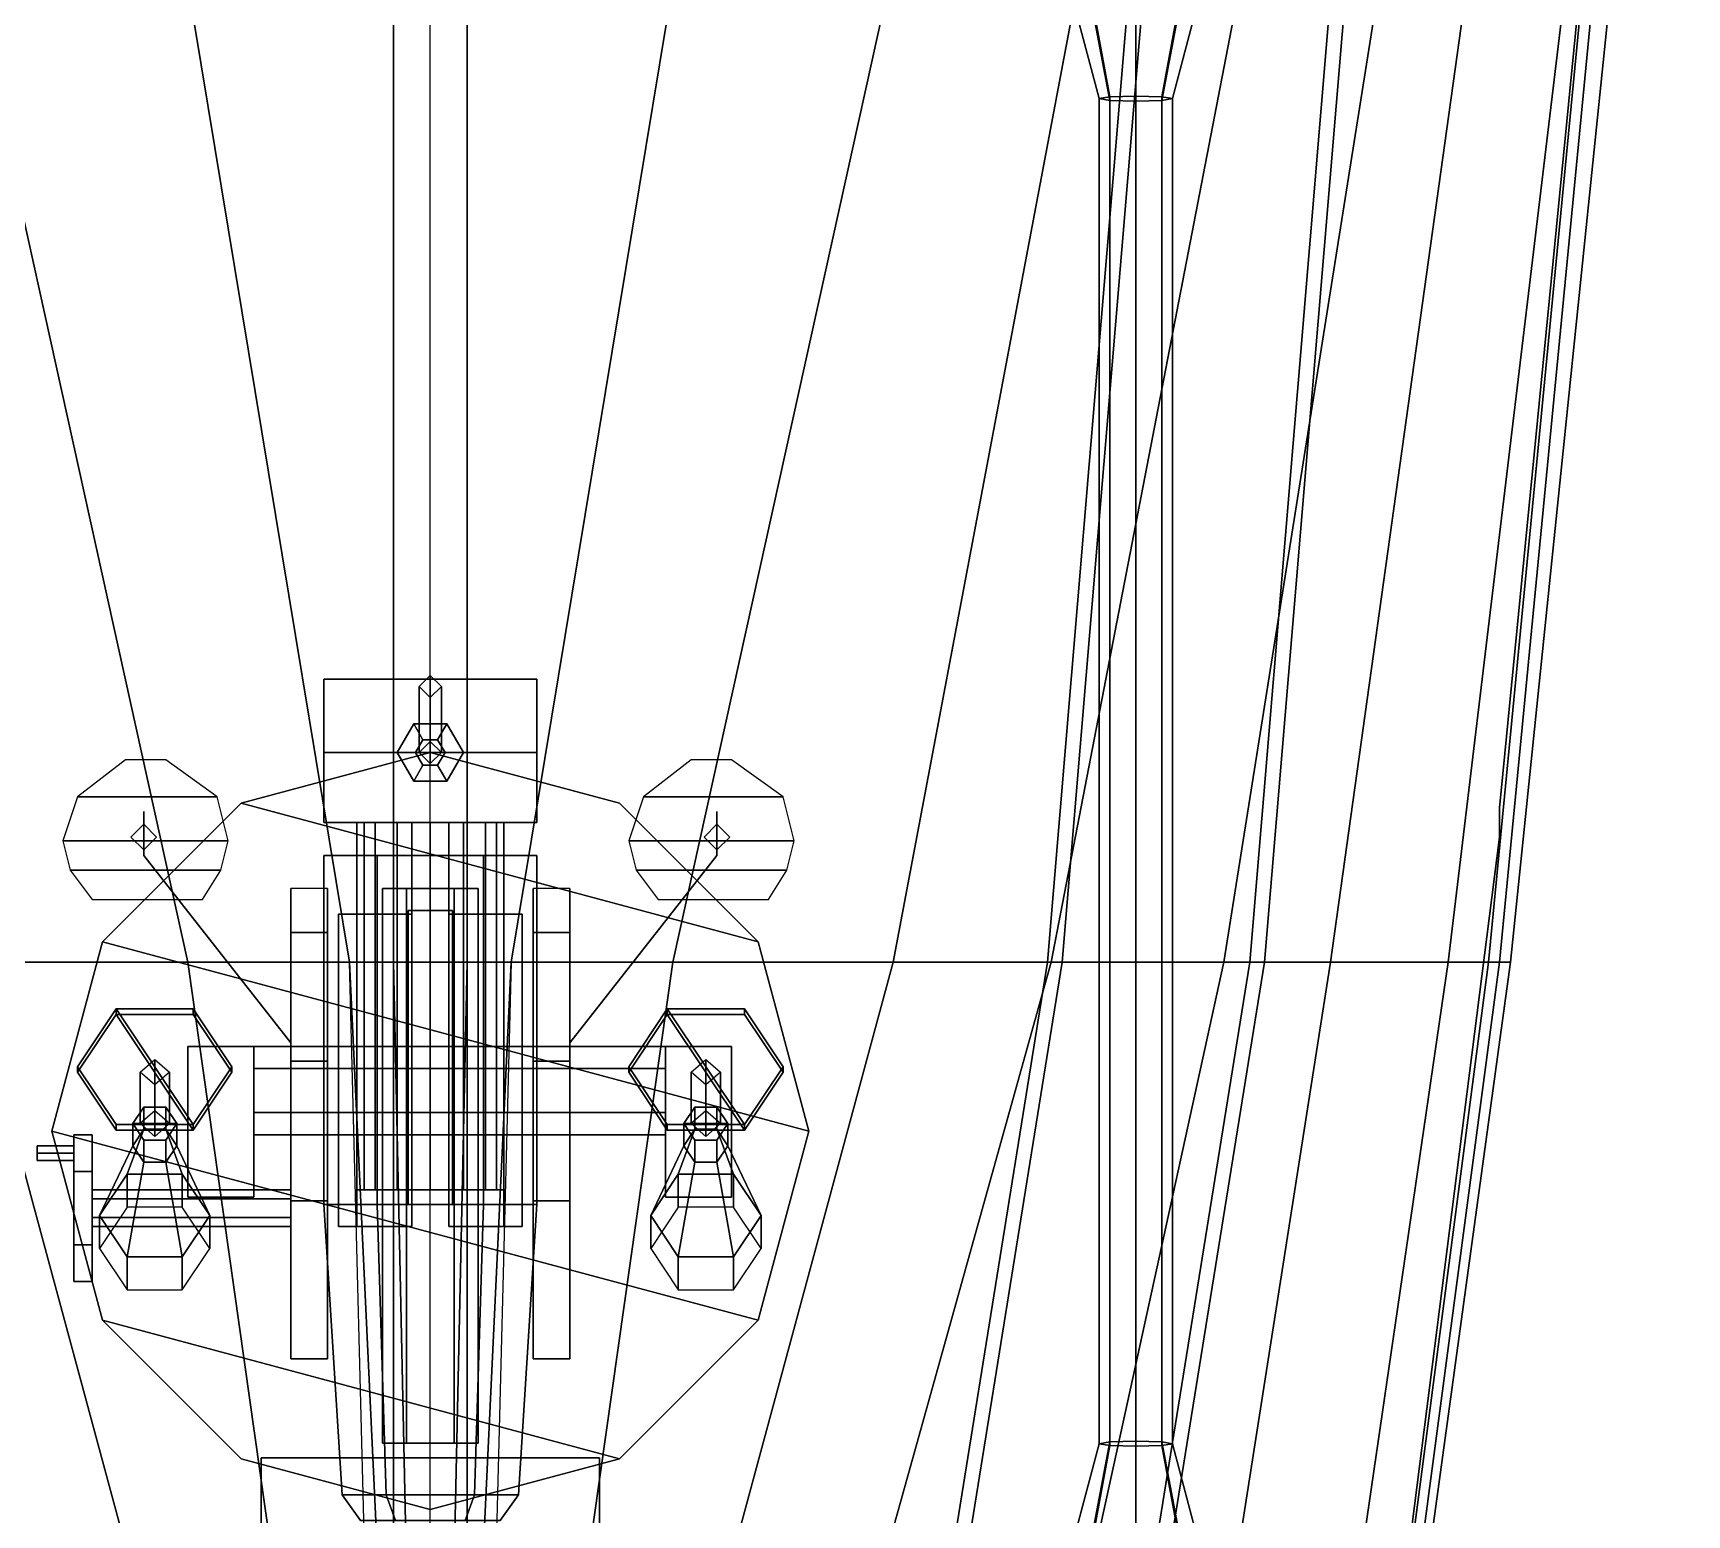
# Model space of a CAD drawing. Header units: millimetres. Extents: x -5 to 5, y -86 to 49.
# Drawn here: x -1.081 to 3.42, y -41.515 to -37.482 of the extents above; entities that cross this region are included whole.
import ezdxf

# ---------------------------------------------------------------- set-up
doc = ezdxf.new("R2010")
doc.units = ezdxf.units.MM
for name, color, linetype in [('deck', 3, 'Continuous'), ('drawing', 9, 'Continuous'), ('gun', 1, 'Continuous'), ('h2', 6, 'Continuous'), ('railings', 6, 'Continuous'), ('rails', 4, 'Continuous'), ('sleeve', 5, 'Continuous'), ('turret', 2, 'Continuous')]:
    doc.layers.add(name, color=color, linetype=linetype)

msp = doc.modelspace()

# ---------------------------------------------------------------- linework, layer by layer
for points in [[(0, -40.01, -1.33), (0, -35.35, -1.68), (0.1, -35.35, -1.67), (0.1, -40.01, -1.33)], [(0.1, -40.01, -1.33), (0.1, -35.35, -1.67), (0.99, -35.35, -1.51), (0.22, -40.01, -1.15)], [(0.22, -40.01, -1.15), (0.99, -35.35, -1.51), (1.69, -35.35, -1.35), (0.66, -40.01, -1.04)], [(0.66, -40.01, -1.04), (1.69, -35.35, -1.35), (2.14, -35.35, -1.16), (1.26, -40.01, -0.89)], [(1.26, -40.01, -0.89), (2.14, -35.35, -1.16), (2.59, -35.35, -0.83), (1.69, -40.01, -0.76)], [(1.69, -40.01, -0.76), (2.59, -35.35, -0.83), (2.9, -35.35, -0.53), (2.16, -40.01, -0.53)], [(2.16, -40.01, -0.53), (2.9, -35.35, -0.53), (3.1, -35.35, -0.25), (2.45, -40.01, -0.25)], [(2.45, -40.01, -0.25), (3.1, -35.35, -0.25), (3.33, -35.35, 0.25), (2.77, -40.01, 0.25)], [(2.77, -40.01, 0.25), (3.33, -35.35, 0.25), (3.42, -35.35, 0.77), (2.94, -40.01, 0.83)], [(2.91, -40.01, 2.2), (3.36, -35.35, 2.2), (3.33, -35.35, 2.49), (2.88, -40.01, 2.55)], [(2.88, -40.01, 2.55), (3.33, -35.35, 2.49), (3.33, -35.35, 2.58), (2.88, -40.01, 2.64)], [(2.94, -40.01, 1.45), (3.42, -35.35, 1.35), (3.36, -35.35, 2.2), (2.91, -40.01, 2.2)], [(2.94, -40.01, 0.83), (3.42, -35.35, 0.77), (3.42, -35.35, 1.35), (2.94, -40.01, 1.45)], [(1.7786, -37.2711, -2.0646), (1.92, -37.267, -2.123), (1.92, -37.653, -2.0498), (1.8493, -37.6551, -2.0205)], [(1.92, -37.267, -2.123), (2.0614, -37.2711, -2.0646), (1.9907, -37.6551, -2.0205), (1.92, -37.653, -2.0498)], [(1.72, -37.2809, -1.9235), (1.7786, -37.2711, -2.0646), (1.8493, -37.6551, -2.0205), (1.82, -37.66, -1.95)], [(1.7786, -37.2908, -1.7824), (1.72, -37.2809, -1.9235), (1.82, -37.66, -1.95), (1.8493, -37.6649, -1.8795)], [(1.92, -37.2949, -1.724), (1.7786, -37.2908, -1.7824), (1.8493, -37.6649, -1.8795), (1.92, -37.667, -1.8502)], [(2.0614, -37.2908, -1.7824), (1.92, -37.2949, -1.724), (1.92, -37.667, -1.8502), (1.9907, -37.6649, -1.8795)], [(2.0614, -37.2711, -2.0646), (2.12, -37.2809, -1.9235), (2.02, -37.66, -1.95), (1.9907, -37.6551, -2.0205)], [(2.12, -37.2809, -1.9235), (2.0614, -37.2908, -1.7824), (1.9907, -37.6649, -1.8795), (2.02, -37.66, -1.95)], [(1.8493, -41.3161, -2.2765), (1.82, -41.3211, -2.206), (1.82, -37.66, -1.95), (1.8493, -37.6551, -2.0205)], [(1.82, -41.3211, -2.206), (1.8493, -41.326, -2.1355), (1.8493, -37.6649, -1.8795), (1.82, -37.66, -1.95)], [(1.92, -41.3141, -2.3058), (1.8493, -41.3161, -2.2765), (1.8493, -37.6551, -2.0205), (1.92, -37.653, -2.0498)], [(1.8493, -41.326, -2.1355), (1.92, -41.328, -2.1062), (1.92, -37.667, -1.8502), (1.8493, -37.6649, -1.8795)], [(1.9907, -41.3161, -2.2765), (1.92, -41.3141, -2.3058), (1.92, -37.653, -2.0498), (1.9907, -37.6551, -2.0205)], [(1.92, -41.328, -2.1062), (1.9907, -41.326, -2.1355), (1.9907, -37.6649, -1.8795), (1.92, -37.667, -1.8502)], [(2.02, -41.3211, -2.206), (1.9907, -41.3161, -2.2765), (1.9907, -37.6551, -2.0205), (2.02, -37.66, -1.95)], [(1.9907, -41.326, -2.1355), (2.02, -41.3211, -2.206), (2.02, -37.66, -1.95), (1.9907, -37.6649, -1.8795)], [(-0.22, -40.01, -1.15), (-0.1, -40.01, -1.33), (-0.1, -44.67, -0.76), (-0.1, -44.67, -0.28)], [(-0.1, -44.67, -0.76), (-0.1, -40.01, -1.33), (0.1, -40.01, -1.33), (0.1, -44.67, -0.76)], [(0, -44.67, -0.3), (1.26, -40.01, -0.89), (1.69, -40.01, -0.76), (0.39, -44.67, -0.28)], [(0, -44.67, -0.3), (0.66, -40.01, -1.04), (1.26, -40.01, -0.89), (0, -44.67, -0.3)], [(0, -44.67, -0.3), (0.22, -40.01, -1.15), (0.66, -40.01, -1.04), (0, -44.67, -0.3)], [(0, -44.67, -0.3), (0.1, -40.01, -1.33), (0.22, -40.01, -1.15), (0, -44.67, -0.3)], [(0, -44.67, -0.3), (0, -40.01, -1.33), (0.1, -40.01, -1.33), (0, -44.67, -0.3)], [(0.1, -44.67, -0.76), (0.1, -40.01, -1.33), (0.22, -40.01, -1.15), (0.1, -44.67, -0.28)], [(0.39, -44.67, -0.28), (1.69, -40.01, -0.76), (2.16, -40.01, -0.53), (1.14, -44.67, -0.16)], [(1.14, -44.67, -0.16), (2.16, -40.01, -0.53), (2.45, -40.01, -0.25), (1.72, -44.67, 0.2)], [(1.72, -44.67, 0.2), (2.45, -40.01, -0.25), (2.77, -40.01, 0.25), (2.09, -44.67, 0.65)], [(2.09, -44.67, 0.65), (2.77, -40.01, 0.25), (2.94, -40.01, 0.83), (2.3, -44.67, 1.25)], [(2.27, -44.67, 2.61), (2.88, -40.01, 2.55), (2.88, -40.01, 2.64), (2.27, -44.67, 2.72)], [(2.29, -44.67, 2.2), (2.91, -40.01, 2.2), (2.88, -40.01, 2.55), (2.27, -44.67, 2.61)], [(2.3, -44.67, 1.45), (2.94, -40.01, 1.45), (2.91, -40.01, 2.2), (2.29, -44.67, 2.2)], [(2.3, -44.67, 1.25), (2.94, -40.01, 0.83), (2.94, -40.01, 1.45), (2.3, -44.67, 1.45)], [(1.7786, -41.6903, -2.3736), (1.72, -41.7001, -2.2325), (1.82, -41.3211, -2.206), (1.8493, -41.3161, -2.2765)], [(1.92, -41.6862, -2.432), (1.7786, -41.6903, -2.3736), (1.8493, -41.3161, -2.2765), (1.92, -41.3141, -2.3058)], [(2.0614, -41.6903, -2.3736), (1.92, -41.6862, -2.432), (1.92, -41.3141, -2.3058), (1.9907, -41.3161, -2.2765)], [(2.12, -41.7001, -2.2325), (2.0614, -41.6903, -2.3736), (1.9907, -41.3161, -2.2765), (2.02, -41.3211, -2.206)], [(-0.46, -41.36, 2.81), (-0.46, -41.36, 2.66), (-0.46, -42.52, 2.68), (-0.46, -42.52, 2.81)], [(0.46, -41.36, 2.81), (0.46, -41.36, 2.66), (-0.46, -41.36, 2.66), (-0.46, -41.36, 2.81)], [(0.46, -42.52, 2.81), (0.46, -41.36, 2.81), (-0.46, -41.36, 2.81), (-0.46, -42.52, 2.81)], [(0.46, -42.52, 2.68), (0.46, -41.36, 2.66), (0.46, -41.36, 2.81), (0.46, -42.52, 2.81)], [(1.72, -41.7001, -2.2325), (1.7786, -41.71, -2.0914), (1.8493, -41.326, -2.1355), (1.82, -41.3211, -2.206)], [(1.7786, -41.71, -2.0914), (1.92, -41.7141, -2.033), (1.92, -41.328, -2.1062), (1.8493, -41.326, -2.1355)], [(1.92, -41.7141, -2.033), (2.0614, -41.71, -2.0914), (1.9907, -41.326, -2.1355), (1.92, -41.328, -2.1062)], [(2.0614, -41.71, -2.0914), (2.12, -41.7001, -2.2325), (2.02, -41.3211, -2.206), (1.9907, -41.326, -2.1355)]]:
    msp.add_3dface(points)
at = {"layer": 'deck', "color": 3}
for points in [[(2.88, -40.01, 2.64), (3.33, -35.35, 2.58), (-3.33, -35.35, 2.58), (-2.88, -40.01, 2.64)], [(2.27, -44.67, 2.72), (2.88, -40.01, 2.64), (-2.88, -40.01, 2.64), (-2.27, -44.67, 2.72)]]:
    msp.add_3dface(points, dxfattribs=at)
at = {"layer": 'drawing', "extrusion": (1, -1.22461e-16, 0)}
msp.add_line((0, -48.93, -5.93), (0, 48.93, -5.93), dxfattribs=at)
at = {"layer": 'gun'}
for points in [[(-0.29, -39.24, 3.92), (-0.29, -39.24, 4.65), (0.29, -39.24, 4.65), (0.29, -39.24, 3.92)], [(-0.29, -39.63, 3.92), (-0.29, -39.63, 4.65), (-0.29, -39.24, 4.65), (-0.29, -39.24, 3.92)], [(-0.29, -39.44, 3.74), (-0.29, -39.24, 3.92), (0.29, -39.24, 3.92), (0.29, -39.44, 3.74)], [(-0.29, -39.63, 3.74), (-0.29, -39.63, 3.92), (-0.29, -39.24, 3.92), (-0.29, -39.44, 3.74)], [(-0.29, -39.24, 4.65), (-0.29, -39.63, 4.65), (0.29, -39.63, 4.65), (0.29, -39.24, 4.65)], [(0.03, -39.26, 4.98), (0, -39.23, 4.98), (-0.03, -39.26, 4.98), (0, -39.29, 4.98)], [(0, -39.41, 4.83), (-0.03, -39.44, 4.86), (-0.03, -39.26, 4.86), (0, -39.23, 4.83)], [(-0.03, -39.26, 4.98), (0, -39.23, 4.98), (0, -39.23, 4.83), (-0.03, -39.26, 4.86)], [(0.03, -39.44, 4.86), (0, -39.41, 4.83), (0, -39.23, 4.83), (0.03, -39.26, 4.86)], [(0, -39.23, 4.98), (0.03, -39.26, 4.98), (0.03, -39.26, 4.86), (0, -39.23, 4.83)], [(0.29, -39.24, 4.65), (0.29, -39.63, 4.65), (0.29, -39.63, 3.92), (0.29, -39.24, 3.92)], [(0.29, -39.24, 3.92), (0.29, -39.63, 3.92), (0.29, -39.63, 3.74), (0.29, -39.44, 3.74)], [(0, -39.29, 4.98), (-0.03, -39.26, 4.98), (-0.03, -39.26, 4.86), (0, -39.29, 4.89)], [(-0.03, -39.44, 4.86), (0, -39.47, 4.89), (0, -39.29, 4.89), (-0.03, -39.26, 4.86)], [(0.03, -39.26, 4.98), (0, -39.29, 4.98), (0, -39.29, 4.89), (0.03, -39.26, 4.86)], [(0, -39.47, 4.89), (0.03, -39.44, 4.86), (0.03, -39.26, 4.86), (0, -39.29, 4.89)], [(-0.045, -39.3621, 4.7), (-0.09, -39.44, 4.7), (-0.04, -39.44, 4.79), (-0.02, -39.4054, 4.79)], [(-0.045, -39.3621, 4.65), (-0.09, -39.44, 4.65), (-0.09, -39.44, 4.7), (-0.045, -39.3621, 4.7)], [(0.045, -39.3621, 4.7), (-0.045, -39.3621, 4.7), (-0.02, -39.4054, 4.79), (0.02, -39.4054, 4.79)], [(0.045, -39.3621, 4.65), (-0.045, -39.3621, 4.65), (-0.045, -39.3621, 4.7), (0.045, -39.3621, 4.7)], [(0.09, -39.44, 4.7), (0.045, -39.3621, 4.7), (0.02, -39.4054, 4.79), (0.04, -39.44, 4.79)], [(0.09, -39.44, 4.65), (0.045, -39.3621, 4.65), (0.045, -39.3621, 4.7), (0.09, -39.44, 4.7)], [(-0.04, -39.44, 4.79), (0.04, -39.44, 4.79), (0.02, -39.4054, 4.79), (-0.02, -39.4054, 4.79)], [(0, -39.41, 4.79), (-0.03, -39.44, 4.79), (-0.03, -39.44, 4.86), (0, -39.41, 4.83)], [(0.03, -39.44, 4.79), (0, -39.41, 4.79), (0, -39.41, 4.83), (0.03, -39.44, 4.86)], [(0.29, -39.44, 3.74), (0.29, -39.63, 3.74), (-0.29, -39.63, 3.74), (-0.29, -39.44, 3.74)], [(-0.09, -39.44, 4.7), (-0.045, -39.5179, 4.7), (-0.02, -39.4746, 4.79), (-0.04, -39.44, 4.79)], [(-0.09, -39.44, 4.65), (-0.045, -39.5179, 4.65), (-0.045, -39.5179, 4.7), (-0.09, -39.44, 4.7)], [(-0.045, -39.5179, 4.7), (0.045, -39.5179, 4.7), (0.02, -39.4746, 4.79), (-0.02, -39.4746, 4.79)], [(-0.02, -39.4746, 4.79), (0.02, -39.4746, 4.79), (0.04, -39.44, 4.79), (-0.04, -39.44, 4.79)], [(-0.03, -39.44, 4.79), (0, -39.47, 4.79), (0, -39.47, 4.89), (-0.03, -39.44, 4.86)], [(0, -39.47, 4.79), (0.03, -39.44, 4.79), (0.03, -39.44, 4.86), (0, -39.47, 4.89)], [(0.045, -39.5179, 4.7), (0.09, -39.44, 4.7), (0.04, -39.44, 4.79), (0.02, -39.4746, 4.79)], [(0.045, -39.5179, 4.65), (0.09, -39.44, 4.65), (0.09, -39.44, 4.7), (0.045, -39.5179, 4.7)], [(-0.045, -39.5179, 4.65), (0.045, -39.5179, 4.65), (0.045, -39.5179, 4.7), (-0.045, -39.5179, 4.7)], [(0.29, -39.63, 3.92), (0.29, -39.63, 4.65), (-0.29, -39.63, 4.65), (-0.29, -39.63, 3.92)], [(0.29, -39.63, 3.74), (0.29, -39.63, 3.92), (-0.29, -39.63, 3.92), (-0.29, -39.63, 3.74)], [(-0.15, -39.63, 4.6), (-0.2, -39.63, 4.55), (-0.2, -40.63, 4.55), (-0.15, -40.63, 4.6)], [(-0.2, -39.63, 4.55), (-0.15, -39.63, 4.5), (-0.15, -40.63, 4.5), (-0.2, -40.63, 4.55)], [(-0.09, -39.63, 4.4259), (-0.18, -39.63, 4.27), (-0.18, -40.63, 4.27), (-0.09, -40.63, 4.4259)], [(-0.18, -39.63, 4.27), (-0.09, -39.63, 4.1141), (-0.09, -40.63, 4.1141), (-0.18, -40.63, 4.27)], [(-0.1, -39.63, 4.55), (-0.15, -39.63, 4.6), (-0.15, -40.63, 4.6), (-0.1, -40.63, 4.55)], [(-0.15, -39.63, 4.5), (-0.1, -39.63, 4.55), (-0.1, -40.63, 4.55), (-0.15, -40.63, 4.5)], [(-0.09, -39.63, 4.1141), (0.09, -39.63, 4.1141), (0.09, -40.63, 4.1141), (-0.09, -40.63, 4.1141)], [(0.09, -39.63, 4.4259), (-0.09, -39.63, 4.4259), (-0.09, -40.63, 4.4259), (0.09, -40.63, 4.4259)], [(0, -39.63, 3.88), (-0.05, -39.63, 3.83), (-0.05, -40.63, 3.83), (0, -40.63, 3.88)], [(-0.05, -39.63, 3.83), (0, -39.63, 3.78), (0, -40.63, 3.78), (-0.05, -40.63, 3.83)], [(0.05, -39.63, 3.83), (0, -39.63, 3.88), (0, -40.63, 3.88), (0.05, -40.63, 3.83)], [(0, -39.63, 3.78), (0.05, -39.63, 3.83), (0.05, -40.63, 3.83), (0, -40.63, 3.78)], [(0.18, -39.63, 4.27), (0.09, -39.63, 4.4259), (0.09, -40.63, 4.4259), (0.18, -40.63, 4.27)], [(0.09, -39.63, 4.1141), (0.18, -39.63, 4.27), (0.18, -40.63, 4.27), (0.09, -40.63, 4.1141)], [(0.15, -39.63, 4.6), (0.1, -39.63, 4.55), (0.1, -40.63, 4.55), (0.15, -40.63, 4.6)], [(0.1, -39.63, 4.55), (0.15, -39.63, 4.5), (0.15, -40.63, 4.5), (0.1, -40.63, 4.55)], [(0.2, -39.63, 4.55), (0.15, -39.63, 4.6), (0.15, -40.63, 4.6), (0.2, -40.63, 4.55)], [(0.15, -39.63, 4.5), (0.2, -39.63, 4.55), (0.2, -40.63, 4.55), (0.15, -40.63, 4.5)]]:
    msp.add_3dface(points, dxfattribs=at)
at = {"layer": 'h2'}
for points in [[(-0.66, -40.01, -1.04), (-1.69, -35.35, -1.35), (-2.14, -35.35, -1.16), (-1.26, -40.01, -0.89)], [(-0.22, -40.01, -1.15), (-0.99, -35.35, -1.51), (-1.69, -35.35, -1.35), (-0.66, -40.01, -1.04)], [(-0.1, -40.01, -1.33), (-0.1, -35.35, -1.67), (-0.99, -35.35, -1.51), (-0.22, -40.01, -1.15)], [(0, -40.01, -1.33), (0, -35.35, -1.68), (-0.1, -35.35, -1.67), (-0.1, -40.01, -1.33)], [(-0.39, -44.67, -0.28), (-1.69, -40.01, -0.76), (-2.16, -40.01, -0.53), (-1.14, -44.67, -0.16)], [(0, -44.67, -0.3), (-1.26, -40.01, -0.89), (-1.69, -40.01, -0.76), (-0.39, -44.67, -0.28)], [(0, -44.67, -0.3), (-0.66, -40.01, -1.04), (-1.26, -40.01, -0.89), (0, -44.67, -0.3)], [(0, -44.67, -0.3), (-0.22, -40.01, -1.15), (-0.66, -40.01, -1.04), (0, -44.67, -0.3)], [(0, -44.67, -0.3), (-0.1, -40.01, -1.33), (-0.22, -40.01, -1.15), (0, -44.67, -0.3)], [(0, -44.67, -0.3), (0, -40.01, -1.33), (-0.1, -40.01, -1.33), (0, -44.67, -0.3)]]:
    msp.add_3dface(points, dxfattribs=at)
at = {"layer": 'railings'}
for points in [[(2.91, -39.59, 3.81), (2.91, -39.59, 3.84), (3.14, -37.24, 3.81), (3.14, -37.24, 3.78)], [(3.14, -37.24, 3.78), (3.14, -37.24, 3.81), (2.91, -39.59, 3.84), (2.91, -39.59, 3.81)], [(3.14, -37.24, 3.27), (3.14, -37.24, 3.3), (2.91, -39.59, 3.33), (2.91, -39.59, 3.3)], [(2.91, -39.59, 3.3), (2.91, -39.59, 3.33), (3.14, -37.24, 3.3), (3.14, -37.24, 3.27)], [(2.91, -39.67, 2.63), (2.91, -39.59, 2.63), (2.91, -39.59, 3.84), (2.91, -39.67, 3.84)], [(2.91, -39.67, 3.84), (2.91, -39.59, 3.84), (2.91, -39.59, 2.63), (2.91, -39.67, 2.63)], [(2.59, -42.19, 3.85), (2.59, -42.19, 3.88), (2.91, -39.67, 3.84), (2.91, -39.67, 3.81)], [(2.91, -39.67, 3.81), (2.91, -39.67, 3.84), (2.59, -42.19, 3.88), (2.59, -42.19, 3.85)], [(2.91, -39.67, 3.3), (2.91, -39.67, 3.33), (2.59, -42.19, 3.37), (2.59, -42.19, 3.34)], [(2.59, -42.19, 3.34), (2.59, -42.19, 3.37), (2.91, -39.67, 3.33), (2.91, -39.67, 3.3)]]:
    msp.add_3dface(points, dxfattribs=at)
at = {"layer": 'rails'}
for points in [[(2.07, -35.35, 2.66), (2.07, -35.35, 2.58), (1.68, -40.01, 2.64), (1.68, -40.01, 2.72)], [(1.72, -40.01, 2.72), (2.11, -35.35, 2.66), (2.07, -35.35, 2.66), (1.68, -40.01, 2.72)], [(1.72, -40.01, 2.64), (2.11, -35.35, 2.58), (2.11, -35.35, 2.66), (1.72, -40.01, 2.72)], [(2.27, -40.01, 2.72), (2.66, -35.35, 2.66), (2.62, -35.35, 2.66), (2.23, -40.01, 2.72)], [(2.62, -35.35, 2.66), (2.62, -35.35, 2.58), (2.23, -40.01, 2.64), (2.23, -40.01, 2.72)], [(2.27, -40.01, 2.64), (2.66, -35.35, 2.58), (2.66, -35.35, 2.66), (2.27, -40.01, 2.72)], [(-1.72, -40.01, 2.72), (-0.97, -44.67, 2.8), (-0.93, -44.67, 2.8), (-1.68, -40.01, 2.72)], [(-1.72, -40.01, 2.64), (-0.97, -44.67, 2.72), (-0.97, -44.67, 2.8), (-1.72, -40.01, 2.72)], [(-0.93, -44.67, 2.8), (-0.93, -44.67, 2.72), (-1.68, -40.01, 2.64), (-1.68, -40.01, 2.72)], [(1.68, -40.01, 2.72), (0.93, -44.67, 2.8), (0.97, -44.67, 2.8), (1.72, -40.01, 2.72)], [(1.68, -40.01, 2.64), (0.93, -44.67, 2.72), (0.93, -44.67, 2.8), (1.68, -40.01, 2.72)], [(0.97, -44.67, 2.8), (0.97, -44.67, 2.72), (1.72, -40.01, 2.64), (1.72, -40.01, 2.72)], [(2.23, -40.01, 2.72), (1.48, -44.67, 2.8), (1.52, -44.67, 2.8), (2.27, -40.01, 2.72)], [(2.23, -40.01, 2.64), (1.48, -44.67, 2.72), (1.48, -44.67, 2.8), (2.23, -40.01, 2.72)], [(1.52, -44.67, 2.8), (1.52, -44.67, 2.72), (2.27, -40.01, 2.64), (2.27, -40.01, 2.72)]]:
    msp.add_3dface(points, dxfattribs=at)
at = {"layer": 'sleeve'}
for points in [[(-0.145, -39.72, 4.5211), (-0.29, -39.72, 4.27), (-0.29, -40.67, 4.27), (-0.145, -40.67, 4.5211)], [(0.29, -39.72, 4.27), (-0.29, -39.72, 4.27), (-0.145, -39.72, 4.5211), (0.145, -39.72, 4.5211)], [(-0.29, -39.72, 4.27), (-0.145, -39.72, 4.0189), (-0.145, -40.67, 4.0189), (-0.29, -40.67, 4.27)], [(0.145, -39.72, 4.0189), (-0.145, -39.72, 4.0189), (-0.29, -39.72, 4.27), (0.29, -39.72, 4.27)], [(-0.145, -39.72, 4.0189), (0.145, -39.72, 4.0189), (0.145, -40.67, 4.0189), (-0.145, -40.67, 4.0189)], [(0.145, -39.72, 4.5211), (-0.145, -39.72, 4.5211), (-0.145, -40.67, 4.5211), (0.145, -40.67, 4.5211)], [(0.29, -39.72, 4.27), (0.145, -39.72, 4.5211), (0.145, -40.67, 4.5211), (0.29, -40.67, 4.27)], [(0.145, -39.72, 4.0189), (0.29, -39.72, 4.27), (0.29, -40.67, 4.27), (0.145, -40.67, 4.0189)], [(-0.065, -39.81, 3.9226), (-0.13, -39.81, 3.81), (-0.13, -41.32, 3.81), (-0.065, -41.32, 3.9226)], [(-0.13, -39.81, 3.81), (-0.065, -39.81, 3.6974), (-0.065, -41.32, 3.6974), (-0.13, -41.32, 3.81)], [(0.13, -39.81, 3.81), (-0.13, -39.81, 3.81), (-0.065, -39.81, 3.9226), (0.065, -39.81, 3.9226)], [(0.065, -39.81, 3.6974), (-0.065, -39.81, 3.6974), (-0.13, -39.81, 3.81), (0.13, -39.81, 3.81)], [(0.065, -39.81, 3.9226), (-0.065, -39.81, 3.9226), (-0.065, -41.32, 3.9226), (0.065, -41.32, 3.9226)], [(-0.065, -39.81, 3.6974), (0.065, -39.81, 3.6974), (0.065, -41.32, 3.6974), (-0.065, -41.32, 3.6974)], [(0.13, -39.81, 3.81), (0.065, -39.81, 3.9226), (0.065, -41.32, 3.9226), (0.13, -41.32, 3.81)], [(0.065, -39.81, 3.6974), (0.13, -39.81, 3.81), (0.13, -41.32, 3.81), (0.065, -41.32, 3.6974)], [(-0.2, -39.88, 4.6566), (-0.25, -39.88, 4.57), (-0.25, -40.73, 4.57), (-0.2, -40.73, 4.6566)], [(-0.25, -39.88, 4.57), (-0.2, -39.88, 4.4834), (-0.2, -40.73, 4.4834), (-0.25, -40.73, 4.57)], [(-0.1, -39.88, 4.4834), (-0.2, -39.88, 4.4834), (-0.25, -39.88, 4.57), (-0.05, -39.88, 4.57)], [(-0.05, -39.88, 4.57), (-0.25, -39.88, 4.57), (-0.2, -39.88, 4.6566), (-0.1, -39.88, 4.6566)], [(-0.1, -39.88, 4.6566), (-0.2, -39.88, 4.6566), (-0.2, -40.73, 4.6566), (-0.1, -40.73, 4.6566)], [(-0.2, -39.88, 4.4834), (-0.1, -39.88, 4.4834), (-0.1, -40.73, 4.4834), (-0.2, -40.73, 4.4834)], [(-0.05, -39.88, 4.57), (-0.1, -39.88, 4.6566), (-0.1, -40.73, 4.6566), (-0.05, -40.73, 4.57)], [(-0.1, -39.88, 4.4834), (-0.05, -39.88, 4.57), (-0.05, -40.73, 4.57), (-0.1, -40.73, 4.4834)], [(-0.06, -40.67, 3.92), (-0.06, -40.67, 3.98), (-0.06, -39.87, 3.98), (-0.06, -39.87, 3.92)], [(-0.06, -39.87, 3.92), (-0.06, -39.87, 3.98), (0.06, -39.87, 3.98), (0.06, -39.87, 3.92)], [(-0.06, -39.87, 3.98), (-0.06, -40.67, 3.98), (0.06, -40.67, 3.98), (0.06, -39.87, 3.98)], [(0.06, -39.87, 3.92), (0.06, -40.67, 3.92), (-0.06, -40.67, 3.92), (-0.06, -39.87, 3.92)], [(0.1, -39.88, 4.6566), (0.05, -39.88, 4.57), (0.05, -40.73, 4.57), (0.1, -40.73, 4.6566)], [(0.05, -39.88, 4.57), (0.1, -39.88, 4.4834), (0.1, -40.73, 4.4834), (0.05, -40.73, 4.57)], [(0.25, -39.88, 4.57), (0.05, -39.88, 4.57), (0.1, -39.88, 4.6566), (0.2, -39.88, 4.6566)], [(0.2, -39.88, 4.4834), (0.1, -39.88, 4.4834), (0.05, -39.88, 4.57), (0.25, -39.88, 4.57)], [(0.06, -39.87, 3.98), (0.06, -40.67, 3.98), (0.06, -40.67, 3.92), (0.06, -39.87, 3.92)], [(0.2, -39.88, 4.6566), (0.1, -39.88, 4.6566), (0.1, -40.73, 4.6566), (0.2, -40.73, 4.6566)], [(0.1, -39.88, 4.4834), (0.2, -39.88, 4.4834), (0.2, -40.73, 4.4834), (0.1, -40.73, 4.4834)], [(0.25, -39.88, 4.57), (0.2, -39.88, 4.6566), (0.2, -40.73, 4.6566), (0.25, -40.73, 4.57)], [(0.2, -39.88, 4.4834), (0.25, -39.88, 4.57), (0.25, -40.73, 4.57), (0.2, -40.73, 4.4834)], [(-0.66, -40.24, 4.07), (-0.66, -40.24, 4.49), (-0.48, -40.24, 4.49), (-0.48, -40.24, 4.07)], [(-0.66, -40.65, 4.07), (-0.66, -40.65, 4.49), (-0.66, -40.24, 4.49), (-0.66, -40.24, 4.07)], [(-0.48, -40.24, 4.07), (-0.48, -40.65, 4.07), (-0.66, -40.65, 4.07), (-0.66, -40.24, 4.07)], [(-0.66, -40.24, 4.49), (-0.66, -40.65, 4.49), (-0.48, -40.65, 4.49), (-0.48, -40.24, 4.49)], [(0.64, -40.3, 4.2939), (0.64, -40.24, 4.19), (-0.48, -40.24, 4.19), (-0.48, -40.3, 4.2939)], [(0.64, -40.24, 4.19), (0.64, -40.3, 4.0861), (-0.48, -40.3, 4.0861), (-0.48, -40.24, 4.19)], [(-0.48, -40.24, 4.49), (-0.48, -40.65, 4.49), (-0.48, -40.65, 4.07), (-0.48, -40.24, 4.07)], [(0.64, -40.24, 4.36), (0.64, -40.65, 4.36), (0.82, -40.65, 4.36), (0.82, -40.24, 4.36)], [(0.82, -40.24, 4.08), (0.82, -40.65, 4.08), (0.64, -40.65, 4.08), (0.64, -40.24, 4.08)], [(0.64, -40.65, 4.08), (0.64, -40.65, 4.36), (0.64, -40.24, 4.36), (0.64, -40.24, 4.08)], [(0.64, -40.24, 4.08), (0.64, -40.24, 4.36), (0.82, -40.24, 4.36), (0.82, -40.24, 4.08)], [(0.82, -40.24, 4.36), (0.82, -40.65, 4.36), (0.82, -40.65, 4.08), (0.82, -40.24, 4.08)], [(0.64, -40.42, 4.2939), (0.64, -40.3, 4.2939), (-0.48, -40.3, 4.2939), (-0.48, -40.42, 4.2939)], [(0.64, -40.3, 4.0861), (0.64, -40.42, 4.0861), (-0.48, -40.42, 4.0861), (-0.48, -40.3, 4.0861)], [(0.64, -40.48, 4.19), (0.64, -40.42, 4.2939), (-0.48, -40.42, 4.2939), (-0.48, -40.48, 4.19)], [(0.64, -40.42, 4.0861), (0.64, -40.48, 4.19), (-0.48, -40.48, 4.19), (-0.48, -40.42, 4.0861)], [(-0.48, -40.65, 4.07), (-0.48, -40.65, 4.49), (-0.66, -40.65, 4.49), (-0.66, -40.65, 4.07)], [(-0.145, -40.67, 4.5211), (-0.29, -40.67, 4.27), (-0.24, -41.46, 4.27), (-0.12, -41.46, 4.4778)], [(-0.29, -40.67, 4.27), (-0.145, -40.67, 4.0189), (-0.12, -41.46, 4.0622), (-0.24, -41.46, 4.27)], [(-0.145, -40.67, 4.0189), (0.145, -40.67, 4.0189), (0.12, -41.46, 4.0622), (-0.12, -41.46, 4.0622)], [(0.145, -40.67, 4.5211), (-0.145, -40.67, 4.5211), (-0.12, -41.46, 4.4778), (0.12, -41.46, 4.4778)], [(0.06, -40.67, 3.92), (0.06, -40.67, 3.98), (-0.06, -40.67, 3.98), (-0.06, -40.67, 3.92)], [(0.29, -40.67, 4.27), (0.145, -40.67, 4.5211), (0.12, -41.46, 4.4778), (0.24, -41.46, 4.27)], [(0.145, -40.67, 4.0189), (0.29, -40.67, 4.27), (0.24, -41.46, 4.27), (0.12, -41.46, 4.0622)], [(0.82, -40.65, 4.08), (0.82, -40.65, 4.36), (0.64, -40.65, 4.36), (0.64, -40.65, 4.08)], [(-0.05, -40.73, 4.57), (-0.25, -40.73, 4.57), (-0.2, -40.73, 4.4834), (-0.1, -40.73, 4.4834)], [(-0.1, -40.73, 4.6566), (-0.2, -40.73, 4.6566), (-0.25, -40.73, 4.57), (-0.05, -40.73, 4.57)], [(0.2, -40.73, 4.6566), (0.1, -40.73, 4.6566), (0.05, -40.73, 4.57), (0.25, -40.73, 4.57)], [(0.25, -40.73, 4.57), (0.05, -40.73, 4.57), (0.1, -40.73, 4.4834), (0.2, -40.73, 4.4834)], [(0.065, -41.32, 3.9226), (-0.065, -41.32, 3.9226), (-0.13, -41.32, 3.81), (0.13, -41.32, 3.81)], [(0.13, -41.32, 3.81), (-0.13, -41.32, 3.81), (-0.065, -41.32, 3.6974), (0.065, -41.32, 3.6974)], [(-0.19, -41.53, 4.27), (-0.095, -41.53, 4.4345), (-0.12, -41.46, 4.4778), (-0.24, -41.46, 4.27)], [(-0.095, -41.53, 4.1055), (-0.19, -41.53, 4.27), (-0.24, -41.46, 4.27), (-0.12, -41.46, 4.0622)], [(0.095, -41.53, 4.1055), (-0.095, -41.53, 4.1055), (-0.12, -41.46, 4.0622), (0.12, -41.46, 4.0622)], [(-0.095, -41.53, 4.4345), (0.095, -41.53, 4.4345), (0.12, -41.46, 4.4778), (-0.12, -41.46, 4.4778)], [(0.095, -41.53, 4.4345), (0.19, -41.53, 4.27), (0.24, -41.46, 4.27), (0.12, -41.46, 4.4778)], [(0.19, -41.53, 4.27), (0.095, -41.53, 4.1055), (0.12, -41.46, 4.0622), (0.24, -41.46, 4.27)]]:
    msp.add_3dface(points, dxfattribs=at)
at = {"layer": 'turret'}
for points in [[(-0.83, -39.46, 3.43), (-0.96, -39.56, 3.43), (-0.58, -39.56, 3.43), (-0.72, -39.46, 3.43)], [(-0.515, -39.578, 2.91), (0, -39.44, 2.91), (0, -39.44, 2.63), (-0.515, -39.578, 2.63)], [(0.515, -39.578, 2.91), (0, -39.44, 2.91), (-0.515, -39.578, 2.91), (0.892, -39.955, 2.91)], [(0, -39.44, 2.91), (0.515, -39.578, 2.91), (0.515, -39.578, 2.63), (0, -39.44, 2.63)], [(0.71, -39.46, 3.43), (0.58, -39.56, 3.43), (0.96, -39.56, 3.43), (0.82, -39.46, 3.43)], [(-0.96, -39.56, 3.43), (-1, -39.68, 3.43), (-0.55, -39.68, 3.43), (-0.58, -39.56, 3.43)], [(0.58, -39.56, 3.43), (0.54, -39.68, 3.43), (0.99, -39.68, 3.43), (0.96, -39.56, 3.43)], [(0.892, -39.955, 2.91), (-0.515, -39.578, 2.91), (-0.892, -39.955, 2.91), (1.03, -40.47, 2.91)], [(-0.892, -39.955, 2.91), (-0.515, -39.578, 2.91), (-0.515, -39.578, 2.63), (-0.892, -39.955, 2.63)], [(-0.78, -39.72, 3.11), (-0.78, -39.72, 3.27), (-0.78, -39.6, 3.27), (-0.78, -39.6, 3.11)], [(0.515, -39.578, 2.91), (0.892, -39.955, 2.91), (0.892, -39.955, 2.63), (0.515, -39.578, 2.63)], [(0.78, -39.72, 3.11), (0.78, -39.72, 3.27), (0.78, -39.6, 3.27), (0.78, -39.6, 3.11)], [(-0.78, -39.635, 2.99), (-0.815, -39.67, 2.99), (-0.815, -39.67, 3.43), (-0.78, -39.635, 3.43)], [(-0.78, -39.635, 2.99), (-0.745, -39.67, 2.99), (-0.78, -39.705, 2.99), (-0.815, -39.67, 2.99)], [(-0.745, -39.67, 2.99), (-0.78, -39.635, 2.99), (-0.78, -39.635, 3.43), (-0.745, -39.67, 3.43)], [(0.78, -39.635, 2.99), (0.815, -39.67, 2.99), (0.78, -39.705, 2.99), (0.745, -39.67, 2.99)], [(0.78, -39.635, 2.99), (0.745, -39.67, 2.99), (0.745, -39.67, 3.43), (0.78, -39.635, 3.43)], [(0.815, -39.67, 2.99), (0.78, -39.635, 2.99), (0.78, -39.635, 3.43), (0.815, -39.67, 3.43)], [(-1, -39.68, 3.43), (-0.98, -39.76, 3.43), (-0.57, -39.76, 3.43), (-0.55, -39.68, 3.43)], [(-0.815, -39.67, 2.99), (-0.78, -39.705, 2.99), (-0.78, -39.705, 3.43), (-0.815, -39.67, 3.43)], [(-0.78, -39.705, 2.99), (-0.745, -39.67, 2.99), (-0.745, -39.67, 3.43), (-0.78, -39.705, 3.43)], [(0.54, -39.68, 3.43), (0.56, -39.76, 3.43), (0.97, -39.76, 3.43), (0.99, -39.68, 3.43)], [(0.745, -39.67, 2.99), (0.78, -39.705, 2.99), (0.78, -39.705, 3.43), (0.745, -39.67, 3.43)], [(0.78, -39.705, 2.99), (0.815, -39.67, 2.99), (0.815, -39.67, 3.43), (0.78, -39.705, 3.43)], [(-0.38, -40.23, 2.99), (-0.38, -40.23, 3.27), (-0.78, -39.72, 3.27), (-0.78, -39.72, 3.11)], [(0.38, -40.23, 2.99), (0.38, -40.23, 3.27), (0.78, -39.72, 3.27), (0.78, -39.72, 3.11)], [(-0.98, -39.76, 3.43), (-0.92, -39.84, 3.43), (-0.62, -39.84, 3.43), (-0.57, -39.76, 3.43)], [(0.56, -39.76, 3.43), (0.62, -39.84, 3.43), (0.92, -39.84, 3.43), (0.97, -39.76, 3.43)], [(-0.38, -39.81, 2.91), (-0.38, -39.93, 3.23), (-0.28, -39.93, 3.23), (-0.28, -39.81, 2.91)], [(-0.38, -41.09, 2.91), (-0.38, -41.09, 3.23), (-0.38, -39.93, 3.23), (-0.38, -39.81, 2.91)], [(-0.28, -39.93, 3.23), (-0.28, -41.09, 3.23), (-0.28, -41.09, 2.91), (-0.28, -39.81, 2.91)], [(0.28, -41.09, 2.91), (0.28, -41.09, 3.23), (0.28, -39.93, 3.23), (0.28, -39.81, 2.91)], [(0.28, -39.81, 2.91), (0.28, -39.93, 3.23), (0.38, -39.93, 3.23), (0.38, -39.81, 2.91)], [(0.38, -39.93, 3.23), (0.38, -41.09, 3.23), (0.38, -41.09, 2.91), (0.38, -39.81, 2.91)], [(1.03, -40.47, 2.91), (-0.892, -39.955, 2.91), (-1.03, -40.47, 2.91), (0.892, -40.985, 2.91)], [(-1.03, -40.47, 2.91), (-0.892, -39.955, 2.91), (-0.892, -39.955, 2.63), (-1.03, -40.47, 2.63)], [(-0.38, -39.93, 3.23), (-0.38, -40.28, 4.06), (-0.28, -40.28, 4.06), (-0.28, -39.93, 3.23)], [(-0.38, -41.09, 3.23), (-0.38, -40.66, 4.06), (-0.38, -40.28, 4.06), (-0.38, -39.93, 3.23)], [(-0.28, -40.28, 4.06), (-0.28, -40.66, 4.06), (-0.28, -41.09, 3.23), (-0.28, -39.93, 3.23)], [(0.28, -39.93, 3.23), (0.28, -40.28, 4.06), (0.38, -40.28, 4.06), (0.38, -39.93, 3.23)], [(0.28, -41.09, 3.23), (0.28, -40.66, 4.06), (0.28, -40.28, 4.06), (0.28, -39.93, 3.23)], [(0.38, -40.28, 4.06), (0.38, -40.66, 4.06), (0.38, -41.09, 3.23), (0.38, -39.93, 3.23)], [(0.892, -39.955, 2.91), (1.03, -40.47, 2.91), (1.03, -40.47, 2.63), (0.892, -39.955, 2.63)], [(-0.855, -40.1525, 3.5638), (-0.96, -40.31, 3.6548), (-0.96, -40.295, 3.6808), (-0.855, -40.1375, 3.5898)], [(-0.96, -40.295, 3.6808), (-0.855, -40.4525, 3.7717), (-0.645, -40.4525, 3.7717), (-0.855, -40.1375, 3.5898)], [(-0.645, -40.1525, 3.5638), (-0.855, -40.1525, 3.5638), (-0.855, -40.1375, 3.5898), (-0.645, -40.1375, 3.5898)], [(-0.855, -40.1375, 3.5898), (-0.645, -40.4525, 3.7717), (-0.54, -40.295, 3.6808), (-0.645, -40.1375, 3.5898)], [(-0.54, -40.31, 3.6548), (-0.645, -40.1525, 3.5638), (-0.645, -40.1375, 3.5898), (-0.54, -40.295, 3.6808)], [(0.54, -40.295, 3.6808), (0.645, -40.4525, 3.7717), (0.855, -40.4525, 3.7717), (0.645, -40.1375, 3.5898)], [(0.645, -40.1525, 3.5638), (0.54, -40.31, 3.6548), (0.54, -40.295, 3.6808), (0.645, -40.1375, 3.5898)], [(0.645, -40.1375, 3.5898), (0.855, -40.4525, 3.7717), (0.96, -40.295, 3.6808), (0.855, -40.1375, 3.5898)], [(0.855, -40.1525, 3.5638), (0.645, -40.1525, 3.5638), (0.645, -40.1375, 3.5898), (0.855, -40.1375, 3.5898)], [(0.96, -40.31, 3.6548), (0.855, -40.1525, 3.5638), (0.855, -40.1375, 3.5898), (0.96, -40.295, 3.6808)], [(-0.855, -40.4675, 3.7457), (-0.96, -40.31, 3.6548), (-0.855, -40.1525, 3.5638), (-0.645, -40.4675, 3.7457)], [(-0.645, -40.4675, 3.7457), (-0.855, -40.1525, 3.5638), (-0.645, -40.1525, 3.5638), (-0.54, -40.31, 3.6548)], [(0.645, -40.4675, 3.7457), (0.54, -40.31, 3.6548), (0.645, -40.1525, 3.5638), (0.855, -40.4675, 3.7457)], [(0.855, -40.4675, 3.7457), (0.645, -40.1525, 3.5638), (0.855, -40.1525, 3.5638), (0.96, -40.31, 3.6548)], [(-0.75, -40.4154, 3.3923), (-0.79, -40.45, 3.4123), (-0.79, -40.31, 3.6548), (-0.75, -40.2754, 3.6348)], [(-0.71, -40.45, 3.4123), (-0.75, -40.4154, 3.3923), (-0.75, -40.2754, 3.6348), (-0.71, -40.31, 3.6548)], [(-0.38, -40.28, 4.48), (-0.38, -40.66, 4.48), (-0.28, -40.66, 4.48), (-0.28, -40.28, 4.48)], [(-0.38, -40.28, 4.06), (-0.38, -40.28, 4.48), (-0.28, -40.28, 4.48), (-0.28, -40.28, 4.06)], [(-0.38, -40.66, 4.06), (-0.38, -40.66, 4.48), (-0.38, -40.28, 4.48), (-0.38, -40.28, 4.06)], [(-0.28, -40.28, 4.48), (-0.28, -40.66, 4.48), (-0.28, -40.66, 4.06), (-0.28, -40.28, 4.06)], [(0.28, -40.66, 4.06), (0.28, -40.66, 4.48), (0.28, -40.28, 4.48), (0.28, -40.28, 4.06)], [(0.28, -40.28, 4.06), (0.28, -40.28, 4.48), (0.38, -40.28, 4.48), (0.38, -40.28, 4.06)], [(0.28, -40.28, 4.48), (0.28, -40.66, 4.48), (0.38, -40.66, 4.48), (0.38, -40.28, 4.48)], [(0.38, -40.28, 4.48), (0.38, -40.66, 4.48), (0.38, -40.66, 4.06), (0.38, -40.28, 4.06)], [(0.75, -40.4154, 3.3923), (0.71, -40.45, 3.4123), (0.71, -40.31, 3.6548), (0.75, -40.2754, 3.6348)], [(0.79, -40.45, 3.4123), (0.75, -40.4154, 3.3923), (0.75, -40.2754, 3.6348), (0.79, -40.31, 3.6548)], [(-0.96, -40.31, 3.6548), (-0.855, -40.4675, 3.7457), (-0.855, -40.4525, 3.7717), (-0.96, -40.295, 3.6808)], [(-0.79, -40.45, 3.4123), (-0.75, -40.4846, 3.4323), (-0.75, -40.3446, 3.6748), (-0.79, -40.31, 3.6548)], [(-0.75, -40.4846, 3.4323), (-0.71, -40.45, 3.4123), (-0.71, -40.31, 3.6548), (-0.75, -40.3446, 3.6748)], [(-0.645, -40.4675, 3.7457), (-0.54, -40.31, 3.6548), (-0.54, -40.295, 3.6808), (-0.645, -40.4525, 3.7717)], [(0.54, -40.31, 3.6548), (0.645, -40.4675, 3.7457), (0.645, -40.4525, 3.7717), (0.54, -40.295, 3.6808)], [(0.71, -40.45, 3.4123), (0.75, -40.4846, 3.4323), (0.75, -40.3446, 3.6748), (0.71, -40.31, 3.6548)], [(0.75, -40.4846, 3.4323), (0.79, -40.45, 3.4123), (0.79, -40.31, 3.6548), (0.75, -40.3446, 3.6748)], [(0.855, -40.4675, 3.7457), (0.96, -40.31, 3.6548), (0.96, -40.295, 3.6808), (0.855, -40.4525, 3.7717)], [(-0.78, -40.465, 3.2824), (-0.81, -40.51, 3.3084), (-0.81, -40.45, 3.4123), (-0.78, -40.405, 3.3863)], [(-0.81, -40.45, 3.4123), (-0.69, -40.45, 3.4123), (-0.72, -40.405, 3.3863), (-0.78, -40.405, 3.3863)], [(-0.72, -40.465, 3.2824), (-0.78, -40.465, 3.2824), (-0.78, -40.405, 3.3863), (-0.72, -40.405, 3.3863)], [(-0.69, -40.51, 3.3084), (-0.72, -40.465, 3.2824), (-0.72, -40.405, 3.3863), (-0.69, -40.45, 3.4123)], [(0.72, -40.465, 3.2824), (0.69, -40.51, 3.3084), (0.69, -40.45, 3.4123), (0.72, -40.405, 3.3863)], [(0.69, -40.45, 3.4123), (0.81, -40.45, 3.4123), (0.78, -40.405, 3.3863), (0.72, -40.405, 3.3863)], [(0.78, -40.465, 3.2824), (0.72, -40.465, 3.2824), (0.72, -40.405, 3.3863), (0.78, -40.405, 3.3863)], [(0.81, -40.51, 3.3084), (0.78, -40.465, 3.2824), (0.78, -40.405, 3.3863), (0.81, -40.45, 3.4123)], [(-0.825, -40.5875, 2.9143), (-0.9, -40.7, 2.9793), (-0.81, -40.51, 3.3084), (-0.78, -40.465, 3.2824)], [(-0.855, -40.4675, 3.7457), (-0.645, -40.4675, 3.7457), (-0.645, -40.4525, 3.7717), (-0.855, -40.4525, 3.7717)], [(-0.675, -40.5875, 2.9143), (-0.825, -40.5875, 2.9143), (-0.78, -40.465, 3.2824), (-0.72, -40.465, 3.2824)], [(-0.81, -40.51, 3.3084), (-0.78, -40.555, 3.3344), (-0.78, -40.495, 3.4383), (-0.81, -40.45, 3.4123)], [(-0.78, -40.495, 3.4383), (-0.72, -40.495, 3.4383), (-0.69, -40.45, 3.4123), (-0.81, -40.45, 3.4123)], [(-0.72, -40.555, 3.3344), (-0.69, -40.51, 3.3084), (-0.69, -40.45, 3.4123), (-0.72, -40.495, 3.4383)], [(-0.6, -40.7, 2.9793), (-0.675, -40.5875, 2.9143), (-0.72, -40.465, 3.2824), (-0.69, -40.51, 3.3084)], [(0.675, -40.5875, 2.9143), (0.6, -40.7, 2.9793), (0.69, -40.51, 3.3084), (0.72, -40.465, 3.2824)], [(0.645, -40.4675, 3.7457), (0.855, -40.4675, 3.7457), (0.855, -40.4525, 3.7717), (0.645, -40.4525, 3.7717)], [(0.825, -40.5875, 2.9143), (0.675, -40.5875, 2.9143), (0.72, -40.465, 3.2824), (0.78, -40.465, 3.2824)], [(0.69, -40.51, 3.3084), (0.72, -40.555, 3.3344), (0.72, -40.495, 3.4383), (0.69, -40.45, 3.4123)], [(0.72, -40.495, 3.4383), (0.78, -40.495, 3.4383), (0.81, -40.45, 3.4123), (0.69, -40.45, 3.4123)], [(0.78, -40.555, 3.3344), (0.81, -40.51, 3.3084), (0.81, -40.45, 3.4123), (0.78, -40.495, 3.4383)], [(0.9, -40.7, 2.9793), (0.825, -40.5875, 2.9143), (0.78, -40.465, 3.2824), (0.81, -40.51, 3.3084)], [(-0.97, -40.51, 3.52), (-0.97, -40.53, 3.5), (-1.07, -40.53, 3.5), (-1.07, -40.51, 3.52)], [(-0.97, -40.53, 3.54), (-0.97, -40.51, 3.52), (-1.07, -40.51, 3.52), (-1.07, -40.53, 3.54)], [(-1.07, -40.55, 3.52), (-1.07, -40.53, 3.54), (-1.07, -40.51, 3.52), (-1.07, -40.53, 3.5)], [(0.892, -40.985, 2.91), (-1.03, -40.47, 2.91), (-0.892, -40.985, 2.91), (0.515, -41.362, 2.91)], [(-0.892, -40.985, 2.91), (-1.03, -40.47, 2.91), (-1.03, -40.47, 2.63), (-0.892, -40.985, 2.63)], [(-0.92, -40.48, 3.52), (-0.92, -40.58, 3.3468), (-0.97, -40.58, 3.3468), (-0.97, -40.48, 3.52)], [(-0.97, -40.88, 3.52), (-0.97, -40.48, 3.52), (-0.97, -40.58, 3.3468), (-0.97, -40.78, 3.3468)], [(-0.92, -40.58, 3.6932), (-0.92, -40.48, 3.52), (-0.97, -40.48, 3.52), (-0.97, -40.58, 3.6932)], [(-0.97, -40.78, 3.6932), (-0.97, -40.58, 3.6932), (-0.97, -40.48, 3.52), (-0.97, -40.88, 3.52)], [(-0.92, -40.78, 3.3468), (-0.92, -40.58, 3.3468), (-0.92, -40.48, 3.52), (-0.92, -40.88, 3.52)], [(-0.92, -40.88, 3.52), (-0.92, -40.48, 3.52), (-0.92, -40.58, 3.6932), (-0.92, -40.78, 3.6932)], [(-0.9, -40.7, 2.9793), (-0.825, -40.8125, 3.0442), (-0.78, -40.555, 3.3344), (-0.81, -40.51, 3.3084)], [(-0.78, -40.555, 3.3344), (-0.72, -40.555, 3.3344), (-0.72, -40.495, 3.4383), (-0.78, -40.495, 3.4383)], [(-0.675, -40.8125, 3.0442), (-0.6, -40.7, 2.9793), (-0.69, -40.51, 3.3084), (-0.72, -40.555, 3.3344)], [(0.6, -40.7, 2.9793), (0.675, -40.8125, 3.0442), (0.72, -40.555, 3.3344), (0.69, -40.51, 3.3084)], [(0.72, -40.555, 3.3344), (0.78, -40.555, 3.3344), (0.78, -40.495, 3.4383), (0.72, -40.495, 3.4383)], [(0.825, -40.8125, 3.0442), (0.9, -40.7, 2.9793), (0.81, -40.51, 3.3084), (0.78, -40.555, 3.3344)], [(1.03, -40.47, 2.91), (0.892, -40.985, 2.91), (0.892, -40.985, 2.63), (1.03, -40.47, 2.63)], [(-0.97, -40.53, 3.5), (-0.97, -40.55, 3.52), (-1.07, -40.55, 3.52), (-1.07, -40.53, 3.5)], [(-0.97, -40.55, 3.52), (-0.97, -40.53, 3.54), (-1.07, -40.53, 3.54), (-1.07, -40.55, 3.52)], [(-0.825, -40.8125, 3.0442), (-0.675, -40.8125, 3.0442), (-0.72, -40.555, 3.3344), (-0.78, -40.555, 3.3344)], [(0.675, -40.8125, 3.0442), (0.825, -40.8125, 3.0442), (0.78, -40.555, 3.3344), (0.72, -40.555, 3.3344)], [(-0.92, -40.78, 3.6932), (-0.92, -40.58, 3.6932), (-0.97, -40.58, 3.6932), (-0.97, -40.78, 3.6932)], [(-0.92, -40.58, 3.3468), (-0.92, -40.78, 3.3468), (-0.97, -40.78, 3.3468), (-0.97, -40.58, 3.3468)], [(-0.825, -40.6775, 2.7584), (-0.9, -40.79, 2.8234), (-0.9, -40.7, 2.9793), (-0.825, -40.5875, 2.9143)], [(-0.675, -40.6775, 2.7584), (-0.825, -40.6775, 2.7584), (-0.825, -40.5875, 2.9143), (-0.675, -40.5875, 2.9143)], [(-0.6, -40.79, 2.8234), (-0.675, -40.6775, 2.7584), (-0.675, -40.5875, 2.9143), (-0.6, -40.7, 2.9793)], [(0.675, -40.6775, 2.7584), (0.6, -40.79, 2.8234), (0.6, -40.7, 2.9793), (0.675, -40.5875, 2.9143)], [(0.825, -40.6775, 2.7584), (0.675, -40.6775, 2.7584), (0.675, -40.5875, 2.9143), (0.825, -40.5875, 2.9143)], [(0.9, -40.79, 2.8234), (0.825, -40.6775, 2.7584), (0.825, -40.5875, 2.9143), (0.9, -40.7, 2.9793)], [(-0.38, -40.63, 3.52), (-0.38, -40.655, 3.4767), (-0.92, -40.655, 3.4767), (-0.92, -40.63, 3.52)], [(-0.38, -40.655, 3.5633), (-0.38, -40.63, 3.52), (-0.92, -40.63, 3.52), (-0.92, -40.655, 3.5633)], [(-0.38, -40.705, 3.5633), (-0.38, -40.655, 3.5633), (-0.92, -40.655, 3.5633), (-0.92, -40.705, 3.5633)], [(-0.38, -40.655, 3.4767), (-0.38, -40.705, 3.4767), (-0.92, -40.705, 3.4767), (-0.92, -40.655, 3.4767)], [(-0.28, -41.09, 3.23), (-0.28, -40.66, 4.06), (-0.38, -40.66, 4.06), (-0.38, -41.09, 3.23)], [(-0.28, -40.66, 4.06), (-0.28, -40.66, 4.48), (-0.38, -40.66, 4.48), (-0.38, -40.66, 4.06)], [(0.38, -40.66, 4.06), (0.38, -40.66, 4.48), (0.28, -40.66, 4.48), (0.28, -40.66, 4.06)], [(0.38, -41.09, 3.23), (0.38, -40.66, 4.06), (0.28, -40.66, 4.06), (0.28, -41.09, 3.23)], [(-0.38, -40.705, 3.4767), (-0.38, -40.73, 3.52), (-0.92, -40.73, 3.52), (-0.92, -40.705, 3.4767)], [(-0.38, -40.73, 3.52), (-0.38, -40.705, 3.5633), (-0.92, -40.705, 3.5633), (-0.92, -40.73, 3.52)], [(-0.9, -40.79, 2.8234), (-0.825, -40.9025, 2.8883), (-0.825, -40.8125, 3.0442), (-0.9, -40.7, 2.9793)], [(-0.675, -40.9025, 2.8883), (-0.6, -40.79, 2.8234), (-0.6, -40.7, 2.9793), (-0.675, -40.8125, 3.0442)], [(0.6, -40.79, 2.8234), (0.675, -40.9025, 2.8883), (0.675, -40.8125, 3.0442), (0.6, -40.7, 2.9793)], [(0.825, -40.9025, 2.8883), (0.9, -40.79, 2.8234), (0.9, -40.7, 2.9793), (0.825, -40.8125, 3.0442)], [(-0.92, -40.78, 3.3468), (-0.92, -40.88, 3.52), (-0.97, -40.88, 3.52), (-0.97, -40.78, 3.3468)], [(-0.92, -40.88, 3.52), (-0.92, -40.78, 3.6932), (-0.97, -40.78, 3.6932), (-0.97, -40.88, 3.52)], [(-0.825, -40.9025, 2.8883), (-0.675, -40.9025, 2.8883), (-0.675, -40.8125, 3.0442), (-0.825, -40.8125, 3.0442)], [(0.675, -40.9025, 2.8883), (0.825, -40.9025, 2.8883), (0.825, -40.8125, 3.0442), (0.675, -40.8125, 3.0442)], [(0.515, -41.362, 2.91), (-0.892, -40.985, 2.91), (-0.515, -41.362, 2.91), (0, -41.5, 2.91)], [(-0.515, -41.362, 2.91), (-0.892, -40.985, 2.91), (-0.892, -40.985, 2.63), (-0.515, -41.362, 2.63)], [(0.892, -40.985, 2.91), (0.515, -41.362, 2.91), (0.515, -41.362, 2.63), (0.892, -40.985, 2.63)], [(-0.28, -41.09, 2.91), (-0.28, -41.09, 3.23), (-0.38, -41.09, 3.23), (-0.38, -41.09, 2.91)], [(0.38, -41.09, 2.91), (0.38, -41.09, 3.23), (0.28, -41.09, 3.23), (0.28, -41.09, 2.91)], [(0, -41.5, 2.91), (-0.515, -41.362, 2.91), (-0.515, -41.362, 2.63), (0, -41.5, 2.63)], [(0.515, -41.362, 2.91), (0, -41.5, 2.91), (0, -41.5, 2.63), (0.515, -41.362, 2.63)]]:
    msp.add_3dface(points, dxfattribs=at)

doc.saveas('drawing.dxf')
